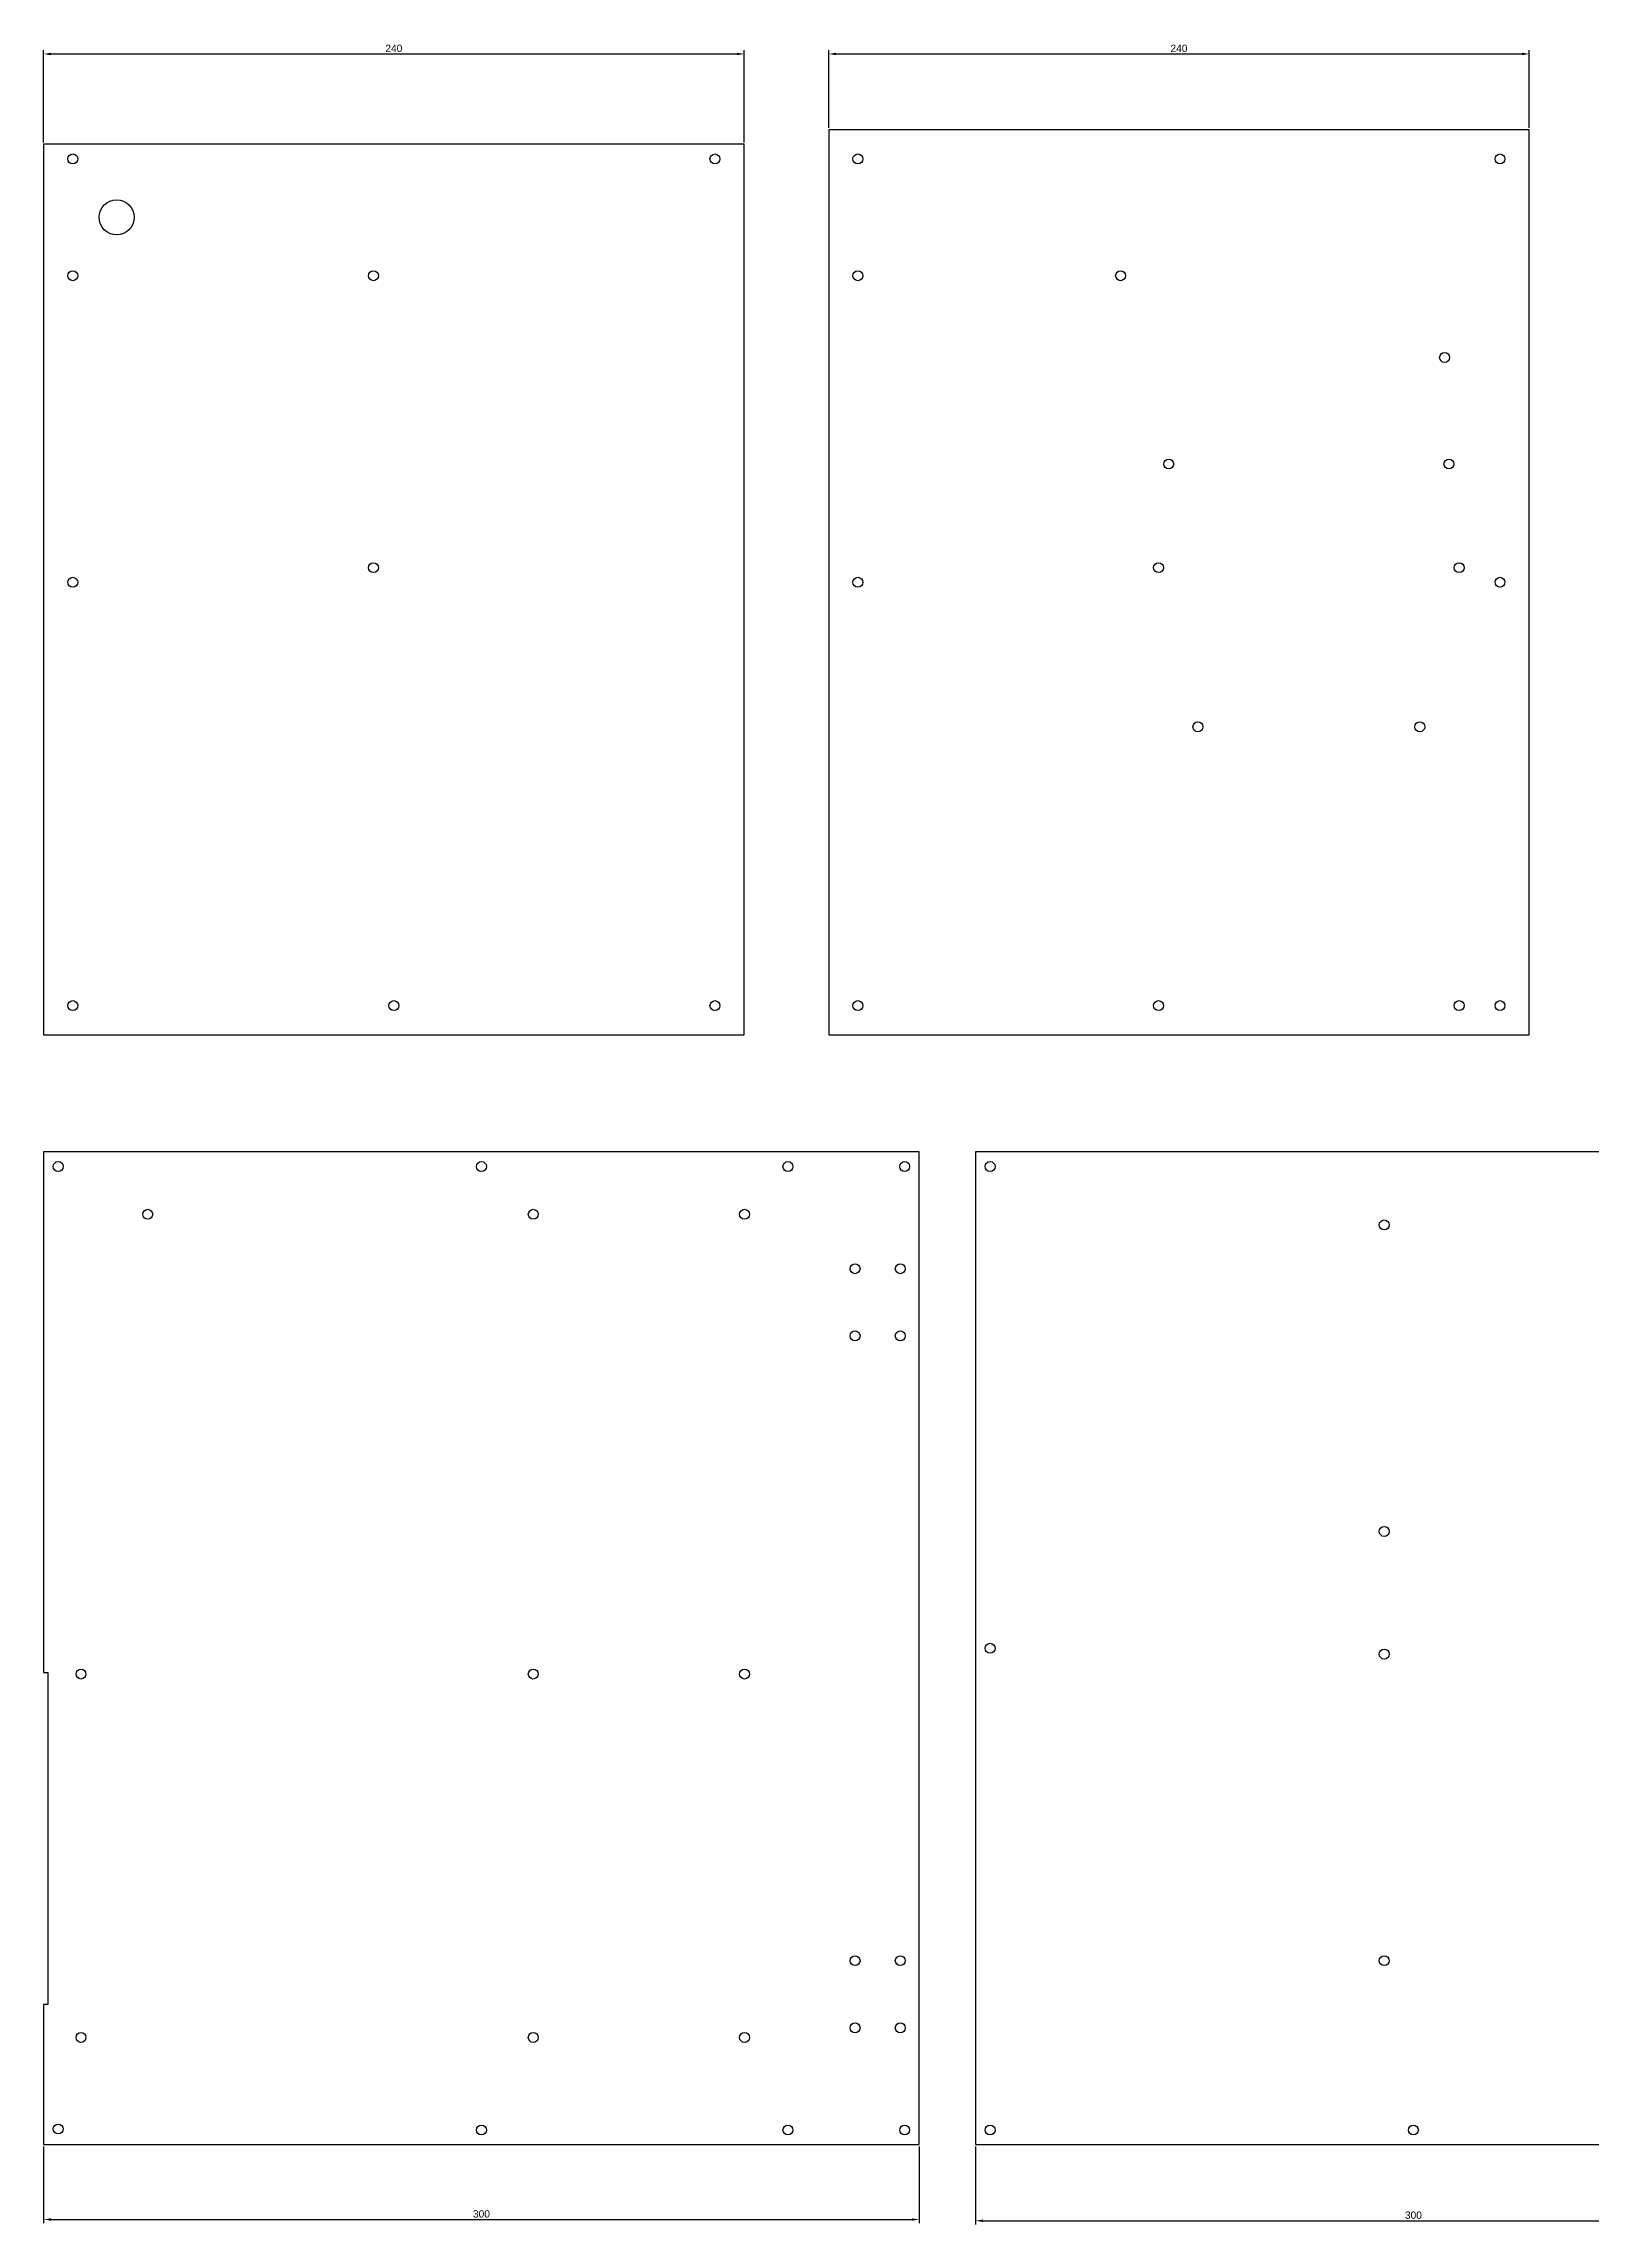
# Model space of a CAD drawing. Header units: millimetres. Extents: x 0 to 2450, y 62 to 809.
# Drawn here: x 0 to 530, y 62 to 809 of the extents above; entities that cross this region are included whole.
import ezdxf

# ---------------------------------------------------------------- set-up
doc = ezdxf.new("R2010")
doc.units = ezdxf.units.MM
for name, color, linetype in [('主板托开孔', 7, 'Continuous'), ('六面螺母开孔', 212, 'Continuous'), ('硬盘托架开孔', 7, 'Continuous')]:
    doc.layers.add(name, color=color, linetype=linetype)
doc.styles.get("Standard").update_dxf_attribs({"font": 'arial.ttf'})
doc.dimstyles.new('ISO-25', dxfattribs={"dimtxt": 2.5, "dimasz": 2.5, "dimexe": 1.25, "dimexo": 0.625, "dimtad": 1, "dimtxsty": 'Standard', "dimcen": 2.5, "dimadec": 0, "dimazin": 0, "dimtfac": 1, "dimtmove": 0, "dimatfit": 3, "dimfxl": 1, "dimarcsym": 0})

# ---------------------------------------------------------------- blocks, each defined once
blk = doc.blocks.new('*D21')
at = {"color": 0, "lineweight": -2, "transparency": 16777216}
for p, q in [((0, 88.68), (0, 62.4)), ((300, 88.68), (300, 62.4)), ((2.5, 63.65), (297.5, 63.65))]:
    blk.add_line(p, q, dxfattribs=at)
at = {"color": 0, "transparency": 16777216}
for points in [[(2.5, 64.06), (2.5, 63.23), (0, 63.65)], [(297.5, 64.06), (297.5, 63.23), (300, 63.65)]]:
    blk.add_solid(points, dxfattribs=at)
at = {"layer": 'Defpoints', "color": 0, "transparency": 16777216}
for p in [(0, 89.3), (300, 89.3), (300, 63.65)]:
    blk.add_point(p, dxfattribs=at)
at = {"color": 0, "transparency": 16777216, "insert": (150, 65.55), "char_height": 2.5, "attachment_point": 5}
blk.add_mtext('300', dxfattribs=at)
blk = doc.blocks.new('*D22')
at = {"color": 0, "lineweight": -2, "transparency": 16777216}
for p, q in [((319.29, 88.68), (319.29, 61.98)), ((619.29, 88.68), (619.29, 61.98)), ((321.79, 63.23), (616.79, 63.23))]:
    blk.add_line(p, q, dxfattribs=at)
at = {"color": 0, "transparency": 16777216}
for points in [[(321.79, 63.65), (321.79, 62.81), (319.29, 63.23)], [(616.79, 63.65), (616.79, 62.81), (619.29, 63.23)]]:
    blk.add_solid(points, dxfattribs=at)
at = {"layer": 'Defpoints', "color": 0, "transparency": 16777216}
for p in [(319.29, 89.3), (619.29, 89.3), (619.29, 63.23)]:
    blk.add_point(p, dxfattribs=at)
at = {"color": 0, "transparency": 16777216, "insert": (469.29, 65.13), "char_height": 2.5, "attachment_point": 5}
blk.add_mtext('300', dxfattribs=at)
blk = doc.blocks.new('*D17')
at = {"color": 0, "lineweight": -2, "transparency": 16777216}
for p, q in [((268.97, 780.04), (268.97, 806.61)), ((271.47, 805.36), (506.47, 805.36)), ((508.97, 780.04), (508.97, 806.61))]:
    blk.add_line(p, q, dxfattribs=at)
at = {"color": 0, "transparency": 16777216}
for points in [[(271.47, 805.78), (271.47, 804.94), (268.97, 805.36)], [(506.47, 805.78), (506.47, 804.94), (508.97, 805.36)]]:
    blk.add_solid(points, dxfattribs=at)
at = {"layer": 'Defpoints', "color": 0, "transparency": 16777216}
for p in [(508.97, 805.36), (268.97, 779.41), (508.97, 779.41)]:
    blk.add_point(p, dxfattribs=at)
at = {"color": 0, "transparency": 16777216, "insert": (388.97, 807.26), "char_height": 2.5, "attachment_point": 5}
blk.add_mtext('240', dxfattribs=at)
blk = doc.blocks.new('*D18')
at = {"color": 0, "lineweight": -2, "transparency": 16777216}
for p, q in [((0, 775.04), (0, 806.61)), ((2.5, 805.36), (237.5, 805.36)), ((240, 775.04), (240, 806.61))]:
    blk.add_line(p, q, dxfattribs=at)
at = {"color": 0, "transparency": 16777216}
for points in [[(2.5, 805.78), (2.5, 804.94), (0, 805.36)], [(237.5, 805.78), (237.5, 804.94), (240, 805.36)]]:
    blk.add_solid(points, dxfattribs=at)
at = {"layer": 'Defpoints', "color": 0, "transparency": 16777216}
for p in [(240, 805.36), (0, 774.41), (240, 774.41)]:
    blk.add_point(p, dxfattribs=at)
at = {"color": 0, "transparency": 16777216, "insert": (120, 807.26), "char_height": 2.5, "attachment_point": 5}
blk.add_mtext('240', dxfattribs=at)

msp = doc.modelspace()

# ---------------------------------------------------------------- linework, layer by layer
for points in [[(508.969, 469.411), (508.969, 779.411), (268.969, 779.411), (268.969, 469.411)], [(240, 469.411), (240, 774.411), (0, 774.411), (0, 469.411)], [(300, 89.3), (300, 429.3), (0, 429.3), (0, 250.965), (1.5, 250.965), (1.5, 137.295), (0, 137.295), (0, 89.3)], [(319.285, 89.3), (619.285, 89.3), (619.285, 429.3), (319.285, 429.3)]]:
    msp.add_lwpolyline(points, close=True)
msp.add_circle((25, 749.411), 6)
at = {"layer": '主板托开孔'}
for centre in [(35.67, 407.949), (167.75, 407.949), (240.14, 407.949), (12.81, 250.469), (167.75, 250.469), (240.14, 250.469), (12.81, 126.009), (167.75, 126.009), (240.14, 126.009)]:
    msp.add_circle(centre, 1.7, dxfattribs=at)
at = {"layer": '六面螺母开孔'}
for centre in [(10, 769.411), (230, 769.411), (278.969, 769.411), (498.969, 769.411), (10, 729.411), (113, 729.411), (278.969, 729.411), (368.969, 729.411), (479.969, 701.411), (385.469, 664.911), (481.469, 664.911), (113, 629.411), (381.969, 629.411), (484.969, 629.411), (10, 624.411), (278.969, 624.411), (498.969, 624.411), (395.469, 574.911), (471.469, 574.911), (10, 479.411), (120, 479.411), (230, 479.411), (278.969, 479.411), (381.969, 479.411), (484.969, 479.411), (498.969, 479.411), (5, 424.3), (150, 424.3), (255, 424.3), (295, 424.3), (324.285, 424.3), (278, 389.3), (293.5, 389.3), (278, 366.3), (293.5, 366.3), (324.285, 259.3), (278, 152.3), (293.5, 152.3), (278, 129.3), (293.5, 129.3), (5.004, 94.657), (150, 94.3), (255, 94.3), (295, 94.3), (324.285, 94.3), (469.285, 94.3)]:
    msp.add_circle(centre, 1.7, dxfattribs=at)
at = {"layer": '硬盘托架开孔'}
for centre in [(459.285, 404.3), (459.285, 299.3), (459.285, 257.3), (459.285, 152.3)]:
    msp.add_circle(centre, 1.7, dxfattribs=at)

# ---------------------------------------------------------------- dimensions: what is measured, and where the dimension line sits
for base, p1, p2, picture, middle in [((240, 805.36), (0, 774.411), (240, 774.411), '*D18', (120, 805.36)), ((508.969, 805.36), (268.969, 779.411), (508.969, 779.411), '*D17', (388.969, 805.36))]:
    dim = msp.add_linear_dim(base=base, p1=p1, p2=p2, angle=180, dimstyle='ISO-25', override={"dimfxl": 1.25})
    dim.commit()
    dim.dimension.update_dxf_attribs({"geometry": picture, "text_midpoint": middle, "dimtype": 160})
for base, p1, p2, picture, middle in [((300, 63.647), (0, 89.3), (300, 89.3), '*D21', (150, 63.647)), ((619.285, 63.23), (319.285, 89.3), (619.285, 89.3), '*D22', (469.285, 63.23))]:
    dim = msp.add_linear_dim(base=base, p1=p1, p2=p2, dimstyle='ISO-25', override={"dimfxl": 1.25})
    dim.commit()
    dim.dimension.update_dxf_attribs({"geometry": picture, "text_midpoint": middle, "dimtype": 160})

doc.saveas('drawing.dxf')
